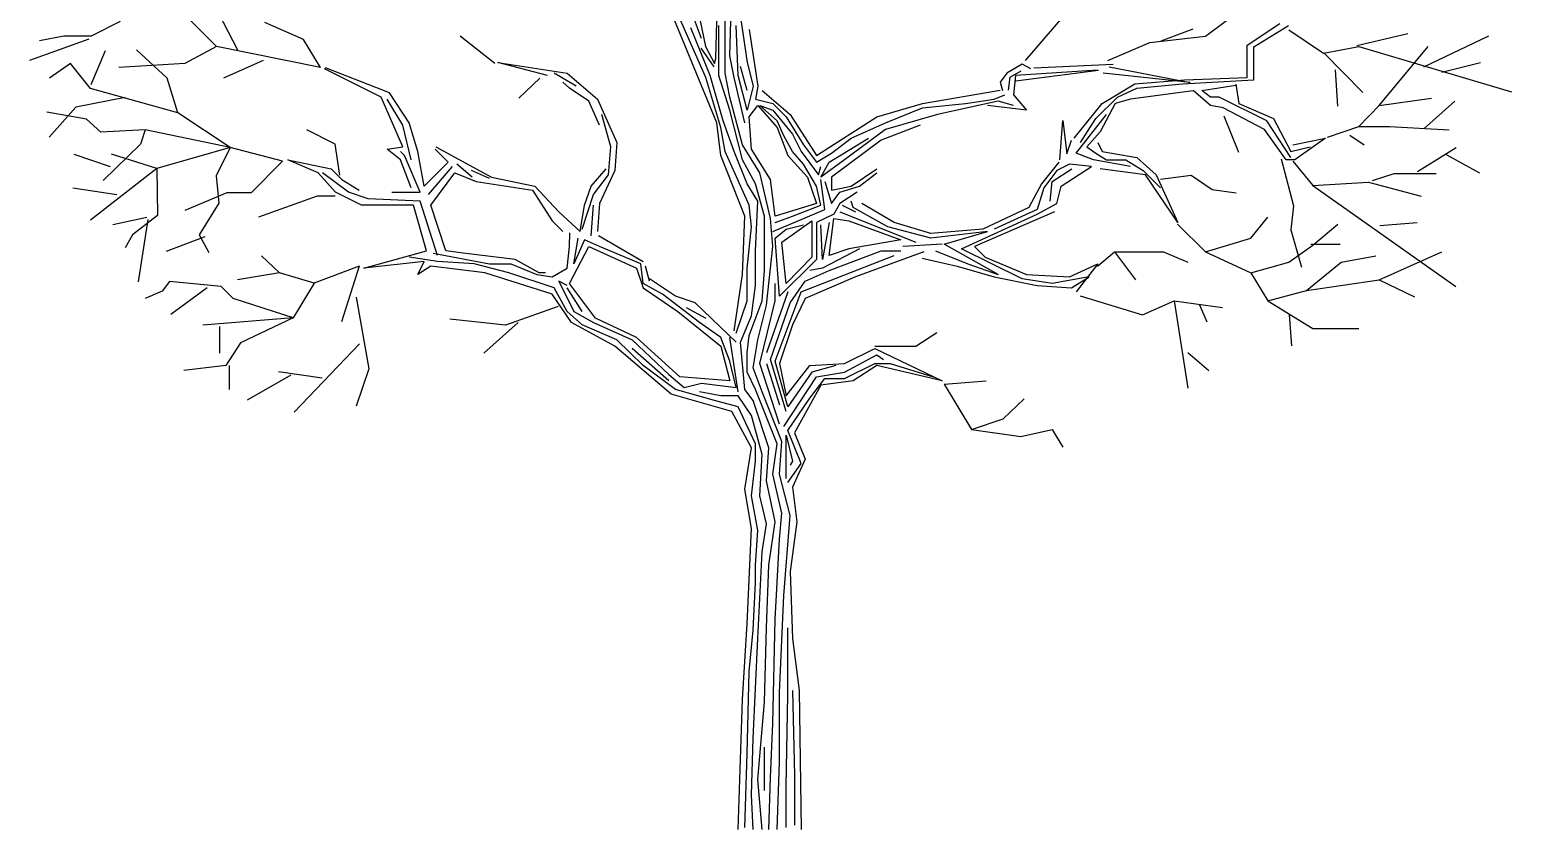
# Model space of a CAD drawing. Header units: millimetres. Extents: x 1184 to 28018, y -9790 to 13251.
# Drawn here: x 7831 to 13669, y -9790 to -6640 of the extents above; entities that cross this region are included whole.
import ezdxf

# ---------------------------------------------------------------- set-up
doc = ezdxf.new("R2010")
doc.units = ezdxf.units.MM
doc.layers.add('derevo', color=7, linetype='Continuous')

msp = doc.modelspace()

# ---------------------------------------------------------------- linework, layer by layer
at = {"layer": 'derevo', "color": 0}
for p, q in [((10495, -6829.1), (10341.1, -6479)), ((10534.2, -6753.6), (10542.9, -6476.1)), ((10589.4, -6743.4), (10598.1, -6435.5)), ((10538.6, -7007.8), (10341.1, -6529.9)), ((10622.8, -6529.9), (10657.6, -6769.6)), ((8567.3, -6707.3), (8414.7, -6554.7)), ((8652.4, -6723.2), (8557, -6538.8)), ((10477.6, -6675.1), (10426.8, -6538.6)), ((10460.2, -6542.9), (10493.6, -6707.1)), ((10572, -6811.7), (10572, -6538.6)), ((11754.3, -6761.9), (11901.1, -6591.2)), ((12463.9, -6666), (12613.3, -6554.7)), ((8188.4, -6608.7), (8073.9, -6666)), ((8910.5, -6678.7), (8758, -6611.9)), ((10512.4, -6820.4), (10435.5, -6633)), ((10545.8, -6752.1), (10545.8, -6624.3)), ((10622.8, -6820.4), (10614.1, -6624.3)), ((10666.4, -6640.3), (10699.8, -6862.5)), ((12288.4, -6685), (12415.6, -6637.3)), ((12628.1, -6701.3), (12755.9, -6615.6)), ((12654.2, -6708.6), (12790.7, -6624.3)), ((12791.3, -6640.5), (12928, -6732.7)), ((8064.4, -6677.5), (7831.4, -6761.9)), ((7965.9, -6666), (7870.5, -6685)), ((8073.9, -6666), (7965.9, -6666)), ((8567.3, -6707.3), (8443.3, -6774.1)), ((8977.3, -6790), (8567.3, -6707.3)), ((8977.3, -6790), (8910.5, -6678.7)), ((9663.8, -6774.1), (9527.1, -6666)), ((10493.6, -6707.1), (10529.9, -6773.9)), ((12079.4, -6761.3), (12244.6, -6691.4)), ((12244.6, -6691.4), (12463.9, -6666)), ((12628.1, -6829.1), (12628.1, -6701.3)), ((12654.2, -6837.8), (12654.2, -6708.6)), ((12928, -6732.7), (13067.8, -6707.3)), ((13060.3, -6703.3), (13260.5, -6655.6)), ((13067.8, -6707.3), (13668.5, -6885.4)), ((13147.3, -6939.4), (13341.2, -6707.3)), ((13323.1, -6787.5), (13580, -6664.6)), ((8073.5, -6855.9), (8130.7, -6722.4)), ((8373.4, -6831.3), (8252.6, -6720)), ((8750.9, -6761.3), (8595.2, -6831.3)), ((9676.1, -6769.6), (9949, -6811.7)), ((9872.1, -6820.4), (9676.1, -6769.6)), ((10476.1, -6712.9), (10527, -6787)), ((10529.9, -6773.9), (10534.2, -6753.6)), ((10545.8, -6820.4), (10545.8, -6752.1)), ((10606.8, -6829.1), (10589.4, -6743.4)), ((10657.6, -6769.6), (10682.3, -6862.5)), ((12930, -6731.9), (13083, -6888.5)), ((13394, -6808.2), (13546.6, -6770.1)), ((7992, -6774.1), (7909.4, -6831.3)), ((8071.5, -6872.6), (7992, -6774.1)), ((8443.3, -6774.1), (8182.7, -6790)), ((9215.8, -6906.1), (8993.6, -6794.3)), ((9249.2, -6888.7), (8996.5, -6791.2)), ((9983.9, -6862.5), (9898.2, -6811.7)), ((9949, -6811.7), (10068.1, -6914.8)), ((10554.6, -7025.2), (10495, -6829.1)), ((10563.3, -6999.1), (10512.4, -6820.4)), ((10589.4, -6957), (10545.8, -6820.4)), ((10589.4, -6906.1), (10572, -6811.7)), ((10648.9, -7007.8), (10606.8, -6829.1)), ((10657.6, -6957), (10622.8, -6820.4)), ((10657.6, -6880), (10631.5, -6785.5)), ((11681.3, -6811.7), (11655.2, -6846.6)), ((11740.9, -6776.8), (11681.3, -6811.7)), ((11688.2, -6879.3), (11693.8, -6827.9)), ((11693.8, -6827.9), (11737.8, -6802.2)), ((11714.7, -6820.4), (11707.5, -6897.4)), ((12038.7, -6800.4), (11714.7, -6820.4)), ((11715.8, -6842.6), (12042.4, -6800.4)), ((11775.7, -6794.3), (11740.9, -6776.8)), ((11787.3, -6791.2), (12099.5, -6776.8)), ((12403.8, -6848.1), (12060.7, -6811.4)), ((12084.6, -6787.5), (12403.8, -6848.1)), ((12381.2, -6837.8), (12628.1, -6829.1)), ((12974.5, -6798.7), (12984, -6941.8)), ((8414.7, -6968), (8071.5, -6872.6)), ((8414.7, -6968), (8373.4, -6831.3)), ((9841.8, -6831.3), (9759.2, -6910.8)), ((9957.8, -6871.2), (9931.6, -6846.6)), ((10034.7, -6922.1), (9957.8, -6871.2)), ((10682.3, -6862.5), (10657.6, -6957)), ((10699.8, -6862.5), (10691, -6914.8)), ((10717.2, -6880), (10827.5, -6974.4)), ((11348.8, -6930.8), (11655.2, -6879.3)), ((11655.2, -6846.6), (11663.9, -6880)), ((12056, -6930.8), (12185.2, -6853.8)), ((12117, -6906.1), (12192.5, -6871.2)), ((12414.8, -6881.1), (12167.8, -6914.8)), ((12185.2, -6853.8), (12381.2, -6837.8)), ((12192.5, -6871.2), (12372.5, -6853.8)), ((12372.5, -6853.8), (12654.2, -6837.8)), ((12482.9, -6939.5), (12414.6, -6880)), ((12449.5, -6880), (12583.6, -6859.1)), ((12482.9, -6906.1), (12449.5, -6880)), ((12583.6, -6855.4), (12594.7, -6930.8)), ((8013.6, -6945.8), (7908.7, -7063.4)), ((8207.4, -6907.6), (8013.6, -6945.8)), ((9301.4, -7102.2), (9215.8, -6906.1)), ((9301.4, -7016.5), (9240.4, -6914.8)), ((9326.1, -7007.8), (9249.2, -6888.7)), ((10076.8, -7016.5), (10034.7, -6922.1)), ((10068.1, -6914.8), (10145.1, -7084.8)), ((10640.2, -7093.5), (10589.4, -6906.1)), ((10666.4, -6983.1), (10699.8, -6939.5)), ((10691, -6914.8), (10759.3, -6930.8)), ((10699.8, -6939.5), (10776.7, -7025.2)), ((10708.5, -6939.5), (10759.3, -6957)), ((10776.7, -6999.1), (10708.5, -6939.5)), ((10759.3, -6930.8), (10811.6, -6983.1)), ((11168.8, -6983.1), (11348.8, -6930.8)), ((11348.8, -6948.2), (11518.7, -6930.8)), ((11646.5, -6922.1), (11408.4, -6974.4)), ((11518.7, -6930.8), (11630.5, -6914.8)), ((11758.3, -6957), (11604.4, -6939.5)), ((11630.5, -6914.8), (11672.6, -6897.4)), ((11707.5, -6939.5), (11646.5, -6922.1)), ((11707.5, -6897.4), (11758.3, -6957)), ((11945.6, -7067.4), (12056, -6930.8)), ((12031.3, -6990.4), (12117, -6906.1)), ((12108.2, -6930.8), (12048.7, -7042.7)), ((12167.8, -6914.8), (12108.2, -6930.8)), ((12517.7, -6906.1), (12482.9, -6906.1)), ((12533.7, -6948.2), (12482.9, -6939.5)), ((12705, -6999.1), (12517.7, -6906.1)), ((12594.7, -6930.8), (12731.2, -6990.4)), ((13067.8, -7022.1), (13147.3, -6939.4)), ((13147.3, -6939.4), (13353.9, -6910.8)), ((13323.1, -7031.6), (13446, -6921.5)), ((8054.9, -6993.5), (7899.1, -6964.8)), ((8112.1, -7044.3), (8054.9, -6993.5)), ((8621.3, -7104.8), (8414.7, -6968)), ((10120.4, -7102.2), (10085.5, -6974.4)), ((10606.8, -7119.7), (10563.3, -6999.1)), ((10640.2, -7153.1), (10589.4, -6957)), ((10675.1, -7110.9), (10666.4, -6983.1)), ((10759.3, -6957), (10836.2, -7051.4)), ((10802.9, -7058.6), (10776.7, -6999.1)), ((10811.6, -6983.1), (10879.8, -7093.5)), ((10827.5, -6974.4), (10930.6, -7135.6)), ((10930.6, -7135.6), (11168.8, -6983.1)), ((11203.6, -7007.8), (11348.8, -6948.2)), ((11408.4, -6974.4), (11203.6, -7033.9)), ((11890.1, -7152.7), (11901.1, -6998.6)), ((11901.1, -6998.6), (11917.6, -7128.8)), ((11954.3, -7126.9), (12073.4, -6974.4)), ((11971.8, -7084.8), (12031.3, -6990.4)), ((12696.3, -7033.9), (12533.7, -6948.2)), ((12535.9, -6979.9), (12593.1, -7123)), ((12799.4, -7144.3), (12705, -6999.1)), ((12731.2, -6990.4), (12799.4, -7119.7)), ((8286.9, -7034.8), (8112.1, -7044.3)), ((8286.9, -7034.8), (8267.8, -7092)), ((8621.3, -7104.8), (8286.9, -7034.8)), ((9034.5, -7092), (8923.3, -7034.8)), ((9334.8, -7153.1), (9301.4, -7016.5)), ((9361, -7119.7), (9326.1, -7007.8)), ((10554.6, -7135.6), (10538.6, -7007.8)), ((10572, -7119.7), (10554.6, -7025.2)), ((10776.7, -7025.2), (10818.8, -7135.6)), ((10836.2, -7119.7), (10802.9, -7058.6)), ((10836.2, -7051.4), (10871.1, -7119.7)), ((11203.6, -7033.9), (11041, -7153.1)), ((11067.1, -7067.4), (11203.6, -7007.8)), ((11340.1, -7016.5), (11186.2, -7076.1)), ((12048.7, -7042.7), (11996.4, -7102.2)), ((12782, -7153.1), (12696.3, -7033.9)), ((12943.9, -7063.4), (13067.8, -7022.1)), ((13031.7, -7056.3), (13088.9, -7094.4)), ((13067.8, -7022.1), (13188.6, -7022.1)), ((13188.6, -7022.1), (13423.8, -7034.8)), ((8267.8, -7092), (8121.6, -7235.1)), ((8621.3, -7104.8), (8332.1, -7187.4)), ((8621.3, -7104.8), (8566.6, -7216)), ((8827.9, -7158.8), (8621.3, -7104.8)), ((9053.6, -7212.9), (9034.5, -7092)), ((9240.4, -7110.9), (9301.4, -7102.2)), ((9292.7, -7153.1), (9240.4, -7110.9)), ((9308.7, -7135.6), (9292.7, -7119.7)), ((9385.6, -7256.2), (9361, -7119.7)), ((9429.2, -7110.9), (9480, -7161.8)), ((9431.4, -7101.3), (9651.4, -7221.3)), ((10111.7, -7212.6), (10120.4, -7102.2)), ((10145.1, -7084.8), (10136.4, -7195.2)), ((10666.4, -7331.7), (10572, -7119.7)), ((10657.6, -7247.5), (10606.8, -7119.7)), ((10708.5, -7203.9), (10640.2, -7093.5)), ((10750.6, -7230.1), (10675.1, -7110.9)), ((10879.8, -7170.5), (10836.2, -7119.7)), ((10871.1, -7119.7), (10939.3, -7212.6)), ((10879.8, -7093.5), (10930.6, -7161.8)), ((10981.5, -7161.8), (11135.4, -7067.4)), ((10990.2, -7126.9), (11067.1, -7067.4)), ((11186.2, -7076.1), (10990.2, -7221.3)), ((11917.6, -7128.8), (11936, -7075.6)), ((11996.4, -7102.2), (12031.3, -7126.9)), ((12040, -7084.8), (12056, -7119.7)), ((12056, -7119.7), (12192.5, -7144.3)), ((12799.4, -7119.7), (12876.4, -7102.2)), ((12808.1, -7093.5), (12935.9, -7067.4)), ((12935.9, -7067.4), (12815.4, -7153.1)), ((13298.7, -7199.3), (13451.2, -7104)), ((8149.8, -7180.3), (8006.7, -7132.6)), ((8332.1, -7187.4), (8154.1, -7130.2)), ((8827.9, -7158.8), (8703.9, -7282.8)), ((8848.4, -7153.1), (9019.7, -7187.9)), ((8967.5, -7203.9), (8848.4, -7153.1)), ((9334.8, -7263.5), (9292.7, -7153.1)), ((9369.7, -7280.9), (9308.7, -7135.6)), ((9480, -7161.8), (9385.6, -7256.2)), ((9403.1, -7289.6), (9497.5, -7179.2)), ((9574.4, -7221.3), (9514.9, -7170.5)), ((10648.9, -7375.3), (10554.6, -7135.6)), ((10691, -7247.5), (10640.2, -7153.1)), ((10818.8, -7135.6), (10895.8, -7221.3)), ((10930.6, -7256.2), (10879.8, -7170.5)), ((10930.6, -7161.8), (10990.2, -7126.9)), ((10939.3, -7212.6), (10948.1, -7179.2)), ((11041, -7153.1), (10948.1, -7221.3)), ((10948.1, -7221.3), (10981.5, -7161.8)), ((11886.1, -7161.8), (11817.8, -7247.5)), ((11928.2, -7170.5), (11877.4, -7195.2)), ((11894.8, -7256.2), (12013.9, -7179.2)), ((12013.9, -7179.2), (11928.2, -7170.5)), ((12022.6, -7153.1), (11954.3, -7126.9)), ((12167.8, -7179.2), (12022.6, -7153.1)), ((12031.3, -7126.9), (12073.4, -7153.1)), ((12073.4, -7153.1), (12150.4, -7153.1)), ((12150.4, -7153.1), (12218.6, -7195.2)), ((12192.5, -7144.3), (12269.4, -7212.6)), ((12762, -7149.3), (12809.7, -7333.7)), ((12815.4, -7153.1), (12782, -7153.1)), ((12807.2, -7158.8), (12886.7, -7254.2)), ((13409.3, -7130.7), (13543.3, -7204.1)), ((8332.1, -7187.4), (8071.5, -7390.9)), ((8332.1, -7187.4), (8334.6, -7371.8)), ((8566.6, -7216), (8576.1, -7324.1)), ((9035.7, -7280.9), (8967.5, -7203.9)), ((9088, -7280.9), (8984.9, -7203.9)), ((9019.7, -7187.9), (9061.8, -7230.1)), ((9061.8, -7230.1), (9130.1, -7272.2)), ((9411.8, -7331.7), (9506.2, -7203.9)), ((9506.2, -7203.9), (9590.4, -7238.8)), ((9642.4, -7226.1), (9572.7, -7194.9)), ((9651.4, -7221.3), (9821.3, -7256.2)), ((10043.4, -7256.2), (10103, -7187.9)), ((10052.1, -7289.6), (10111.7, -7212.6)), ((10136.4, -7195.2), (10076.8, -7324.5)), ((10750.6, -7384), (10708.5, -7203.9)), ((10768, -7375.3), (10750.6, -7230.1)), ((10895.8, -7221.3), (10930.6, -7324.5)), ((10964, -7349.2), (10948.1, -7230.1)), ((10990.2, -7221.3), (10990.2, -7272.2)), ((11067.1, -7256.2), (11168.8, -7187.9)), ((11100.5, -7256.2), (11168.8, -7203.9)), ((11877.4, -7195.2), (11826.6, -7263.5)), ((11859.9, -7238.8), (11936.9, -7187.9)), ((12227.3, -7212.6), (12048.7, -7187.9)), ((12218.6, -7195.2), (12286.9, -7263.5)), ((12355.1, -7400), (12227.3, -7212.6)), ((12269.4, -7212.6), (12355.1, -7400)), ((12285.9, -7228.8), (12406.7, -7212.9)), ((12406.7, -7212.9), (12489.4, -7270.1)), ((13121.2, -7235.1), (13207, -7206.5)), ((13207, -7206.5), (13372.2, -7206.5)), ((8174.5, -7290.3), (8002.1, -7264.6)), ((8608.6, -7282.8), (8443.3, -7352.8)), ((8703.9, -7282.8), (8608.6, -7282.8)), ((8964.6, -7295.5), (8732.6, -7378.2)), ((9034.5, -7295.5), (8964.6, -7295.5)), ((9138.8, -7331.7), (9035.7, -7280.9)), ((9164.9, -7307), (9088, -7280.9)), ((9257.9, -7280.9), (9369.7, -7280.9)), ((9590.4, -7238.8), (9812.6, -7272.2)), ((9812.6, -7272.2), (9889.5, -7392.8)), ((9821.3, -7256.2), (9915.6, -7357.9)), ((10008.6, -7426.2), (10052.1, -7289.6)), ((10017.3, -7331.7), (10043.4, -7256.2)), ((10699.8, -7315.8), (10657.6, -7247.5)), ((10725.9, -7375.3), (10691, -7247.5)), ((10948.1, -7331.7), (10930.6, -7256.2)), ((10964, -7238.8), (10990.2, -7324.5)), ((10990.2, -7272.2), (11067.1, -7256.2)), ((10990.2, -7324.5), (11023.6, -7280.9)), ((11023.6, -7280.9), (11100.5, -7256.2)), ((11091.8, -7280.9), (11023.6, -7324.5)), ((11817.8, -7247.5), (11767, -7340.5)), ((11826.6, -7263.5), (11800.4, -7349.2)), ((11851.2, -7315.8), (11859.9, -7238.8)), ((11877.4, -7324.5), (11894.8, -7256.2)), ((12489.4, -7270.1), (12584.7, -7282.8)), ((12886.7, -7254.2), (13106, -7241.5)), ((12886.7, -7254.2), (13449.2, -7651.7)), ((13106, -7241.5), (13312.6, -7295.5)), ((8576.1, -7324.1), (8499.8, -7448.2)), ((9343.5, -7331.7), (9138.8, -7331.7)), ((9369.7, -7315.8), (9164.9, -7307)), ((9394.4, -7511.9), (9343.5, -7331.7)), ((9437.9, -7529.3), (9369.7, -7315.8)), ((9471.3, -7511.9), (9411.8, -7331.7)), ((9999.9, -7434.9), (10017.3, -7331.7)), ((10043.4, -7452.3), (10052.1, -7331.7)), ((10076.8, -7324.5), (10068.1, -7434.9)), ((10675.1, -7417.4), (10666.4, -7331.7)), ((10691, -7511.9), (10699.8, -7315.8)), ((10759.3, -7434.9), (10964, -7349.2)), ((10930.6, -7324.5), (10768, -7375.3)), ((10836.2, -7375.3), (10948.1, -7331.7)), ((11023.6, -7324.5), (10998.9, -7366.6)), ((11032.3, -7331.7), (11084.6, -7357.9)), ((11075.8, -7340.5), (11067.1, -7315.8)), ((11212.3, -7417.4), (11075.8, -7340.5)), ((11237, -7400), (11109.2, -7324.5)), ((11767, -7340.5), (11587, -7426.2)), ((11800.4, -7349.2), (11630.5, -7426.2)), ((11800.4, -7366.6), (11877.4, -7324.5)), ((12809.7, -7333.7), (12800.1, -7429.1)), ((8292.8, -7380.6), (8159.3, -7409.2)), ((8334.6, -7371.8), (8236, -7448.2)), ((8297.5, -7387.6), (8258.9, -7633.4)), ((9889.5, -7392.8), (9931.6, -7434.9)), ((9915.6, -7357.9), (9999.9, -7434.9)), ((10640.2, -7604.8), (10648.9, -7375.3)), ((10725.9, -7588.9), (10725.9, -7375.3)), ((10759.3, -7494.4), (10750.6, -7384)), ((10768, -7400), (10836.2, -7375.3)), ((10794.1, -7477), (10913.2, -7392.8)), ((10811.6, -7426.2), (10879.8, -7408.7)), ((10913.2, -7392.8), (10913.2, -7536.6)), ((10998.9, -7366.6), (10930.6, -7400)), ((10930.6, -7400), (10930.6, -7545.3)), ((10955.3, -7545.3), (10948.1, -7408.7)), ((10981.5, -7400), (10955.3, -7545.3)), ((10981.5, -7529.3), (10998.9, -7384)), ((10998.9, -7384), (11058.4, -7392.8)), ((11023.6, -7357.9), (11322.7, -7477)), ((11058.4, -7392.8), (11263.2, -7468.3)), ((11382.2, -7443.6), (11237, -7400)), ((11502.7, -7503.2), (11800.4, -7366.6)), ((11868.7, -7357.9), (11553.6, -7494.4)), ((12352.7, -7406.8), (12463.9, -7514.9)), ((12641.9, -7460.9), (12708.7, -7378.2)), ((12886.7, -7489.5), (12985.2, -7406.8)), ((13150.6, -7411.4), (13297.4, -7400.4)), ((8236, -7448.2), (8207.4, -7499)), ((8521.6, -7456.9), (8369.1, -7514.1)), ((8499.8, -7448.2), (8538, -7518.1)), ((9957.8, -7494.4), (9959.8, -7440.8)), ((9975.2, -7562.7), (9992.6, -7461)), ((10017.3, -7468.3), (9975.2, -7562.7)), ((10076.8, -7494.4), (10017.3, -7468.3)), ((10247.9, -7554.5), (10071.8, -7451.8)), ((10657.6, -7580.1), (10675.1, -7417.4)), ((10768, -7461), (10811.6, -7426.2)), ((10785.4, -7690.5), (10768, -7461)), ((11263.2, -7468.3), (11058.4, -7503.2)), ((11382.2, -7461), (11212.3, -7417.4)), ((11587, -7426.2), (11382.2, -7443.6)), ((11604.4, -7434.9), (11382.2, -7461)), ((11434.5, -7485.7), (11604.4, -7434.9)), ((12463.9, -7514.9), (12641.9, -7460.9)), ((12800.1, -7429.1), (12841.5, -7575.3)), ((9147.5, -7580.1), (9394.4, -7511.9)), ((9420.5, -7520.6), (9642.7, -7562.7)), ((9539.6, -7520.6), (9471.3, -7511.9)), ((9744.3, -7545.3), (9539.6, -7520.6)), ((9949, -7580.1), (9957.8, -7494.4)), ((9957.8, -7639.7), (10034.7, -7494.4)), ((10034.7, -7494.4), (10222, -7580.1)), ((10239.5, -7562.7), (10076.8, -7494.4)), ((10691, -7648.4), (10691, -7511.9)), ((10734.6, -7725.4), (10759.3, -7494.4)), ((10811.6, -7639.7), (10794.1, -7477)), ((10871.1, -7673.1), (11237, -7529.3)), ((11100.5, -7503.2), (10955.3, -7580.1)), ((11058.4, -7503.2), (10981.5, -7529.3)), ((10981.5, -7588.9), (11186.2, -7511.9)), ((11354.3, -7516), (11084.6, -7613.6)), ((11186.2, -7511.9), (11263.2, -7511.9)), ((11425.8, -7485.7), (11271.9, -7494.4)), ((11399.6, -7511.9), (11527.4, -7562.7)), ((11646.5, -7604.8), (11434.5, -7485.7)), ((11740.9, -7622.3), (11502.7, -7503.2)), ((11553.6, -7494.4), (11595.7, -7536.6)), ((12038, -7572.2), (12104.8, -7514.9)), ((12104.8, -7514.9), (12298.7, -7514.9)), ((12104.8, -7514.9), (12187.4, -7626.2)), ((12298.7, -7514.9), (12394, -7556.3)), ((12463.9, -7514.9), (12641.9, -7597.6)), ((12791.3, -7556.3), (12886.7, -7489.5)), ((12879.1, -7485.5), (12993.6, -7485.5)), ((13147.3, -7626.2), (13395.2, -7514.9)), ((8815.2, -7597.6), (8745.3, -7530.8)), ((9129.8, -7572.2), (8951.9, -7638.9)), ((9129.8, -7572.2), (9059.9, -7791.6)), ((9385.6, -7554), (9147.5, -7580.1)), ((9437.9, -7554), (9326.1, -7536.6)), ((9361, -7604.8), (9385.6, -7554)), ((9411.8, -7571.4), (9361, -7604.8)), ((9625.2, -7597.6), (9411.8, -7571.4)), ((9583.1, -7562.7), (9437.9, -7554)), ((9719.6, -7597.6), (9583.1, -7562.7)), ((9642.7, -7562.7), (9726.9, -7562.7)), ((9726.9, -7562.7), (9830, -7604.8)), ((9838.7, -7597.6), (9744.3, -7545.3)), ((9889.5, -7613.6), (9949, -7580.1)), ((10222, -7580.1), (10248.2, -7657.1)), ((10248.2, -7639.7), (10239.5, -7562.7)), ((10272.9, -7631), (10256.9, -7571.4)), ((10657.6, -7708), (10657.6, -7580.1)), ((10930.6, -7545.3), (10785.4, -7690.5)), ((10913.2, -7536.6), (10811.6, -7639.7)), ((10955.3, -7580.1), (10904.5, -7588.9)), ((11347, -7539.9), (11485.3, -7571.4)), ((11485.3, -7571.4), (11630.5, -7613.6)), ((11527.4, -7562.7), (11646.5, -7604.8)), ((11595.7, -7536.6), (11758.3, -7604.8)), ((11928.2, -7613.6), (12040, -7562.7)), ((12040, -7562.7), (11954.3, -7673.1)), ((12641.9, -7597.6), (12791.3, -7556.3)), ((12861.2, -7667.5), (12997.9, -7556.3)), ((12997.9, -7556.3), (13134.6, -7530.8)), ((8382.2, -7632.6), (8353.6, -7670.7)), ((8585.7, -7651.7), (8382.2, -7632.6)), ((8815.2, -7597.6), (8649.9, -7626.2)), ((8951.9, -7638.9), (8815.2, -7597.6)), ((8951.9, -7638.9), (8869.2, -7775.7)), ((9889.5, -7681.8), (9625.2, -7597.6)), ((9898.2, -7657.1), (9719.6, -7597.6)), ((9830, -7604.8), (9889.5, -7613.6)), ((9863.4, -7597.6), (9838.7, -7597.6)), ((9915.6, -7631), (9975.2, -7750.1)), ((9949, -7648.4), (9915.6, -7631)), ((10060.9, -7776.2), (9957.8, -7639.7)), ((10325.1, -7681.8), (10248.2, -7639.7)), ((10375.9, -7690.5), (10272.9, -7622.3)), ((10606.8, -7827.1), (10640.2, -7604.8)), ((10717.2, -7708), (10725.9, -7588.9)), ((10768, -7708), (10768, -7639.7)), ((10827.5, -7716.7), (10887.1, -7631)), ((10887.1, -7631), (10981.5, -7588.9)), ((11084.6, -7613.6), (10887.1, -7699.3)), ((11630.5, -7613.6), (11800.4, -7648.4)), ((11859.9, -7639.7), (11740.9, -7622.3)), ((11758.3, -7604.8), (11928.2, -7613.6)), ((12005.2, -7613.6), (11859.9, -7639.7)), ((11936, -7657.3), (12005.2, -7613.6)), ((12641.9, -7597.6), (12708.7, -7708.9)), ((12861.2, -7667.5), (13147.3, -7626.2)), ((13147.3, -7626.2), (13287.1, -7693)), ((8353.6, -7670.7), (8286.9, -7699.3)), ((8531.2, -7657.2), (8388.1, -7762.1)), ((8633.3, -7699.3), (8585.7, -7651.7)), ((8869.2, -7775.7), (8633.3, -7699.3)), ((9117.6, -7694), (9167.2, -7976.6)), ((9966.5, -7793.7), (9889.5, -7681.8)), ((9949, -7750.1), (9898.2, -7657.1)), ((10008.6, -7750.1), (9949, -7657.1)), ((10248.2, -7657.1), (10384.7, -7750.1)), ((10470.3, -7793.7), (10325.1, -7681.8)), ((10452.9, -7716.7), (10375.9, -7690.5)), ((10675.1, -7767.5), (10691, -7648.4)), ((10818.8, -7673.1), (10734.6, -7912.8)), ((10768, -7946.2), (10871.1, -7673.1)), ((10887.1, -7699.3), (10836.2, -7802.4)), ((11800.4, -7648.4), (11936, -7657.3)), ((11970.1, -7689), (12216, -7762.9)), ((12708.7, -7708.9), (12861.2, -7667.5)), ((9914, -7730.7), (9706.6, -7804.1)), ((10008.6, -7802.4), (9949, -7750.1)), ((9975.2, -7750.1), (10052.1, -7793.7)), ((10384.7, -7750.1), (10554.6, -7886.7)), ((10418.1, -7734.1), (10495, -7776.2)), ((10614.1, -7870.7), (10452.9, -7716.7)), ((10614.1, -7835.8), (10657.6, -7708)), ((10666.4, -7844.5), (10717.2, -7708)), ((10699.8, -7862), (10734.6, -7725.4)), ((10708.5, -7954.9), (10768, -7708)), ((10750.6, -7938.9), (10827.5, -7716.7)), ((12216, -7762.9), (12340, -7708.9)), ((12340, -7708.9), (12530.7, -7734.3)), ((12340, -7708.9), (12394, -8052.3)), ((12440.5, -7724), (12469.1, -7790.8)), ((12708.7, -7708.9), (12886.7, -7817)), ((12793.3, -7762.1), (12802.9, -7886.1)), ((8869.2, -7775.7), (8513.2, -7804.3)), ((8578.8, -7809.8), (8578.8, -7914.8)), ((8869.2, -7775.7), (8661.9, -7874.2)), ((9706.6, -7804.1), (9486.4, -7780.2)), ((9756.2, -7793.1), (9620.4, -7914.2)), ((10136.4, -7886.7), (9966.5, -7793.7)), ((10145.1, -7862), (10008.6, -7802.4)), ((10052.1, -7793.7), (10204.6, -7862)), ((10222, -7853.2), (10060.9, -7776.2)), ((10554.6, -7853.2), (10470.3, -7793.7)), ((10631.5, -7870.7), (10675.1, -7767.5)), ((10836.2, -7802.4), (10785.4, -7954.9)), ((12886.7, -7817), (13067.8, -7817)), ((8661.9, -7874.2), (8604.7, -7963.3)), ((9130.5, -7877.5), (8873.6, -8147.2)), ((10248.2, -7963.6), (10145.1, -7862)), ((10204.6, -7862), (10349.8, -7998.5)), ((10393.4, -8007.2), (10222, -7853.2)), ((10589.4, -7946.2), (10554.6, -7853.2)), ((10622.8, -8066.8), (10589.4, -7853.2)), ((10648.9, -8058.1), (10631.5, -7870.7)), ((10657.6, -7912.8), (10666.4, -7844.5)), ((10682.3, -7972.4), (10699.8, -7862)), ((11322.9, -7886.9), (11405.5, -7832.9)), ((10358.5, -8075.5), (10136.4, -7886.7)), ((10349.8, -8023.2), (10204.6, -7895.4)), ((10554.6, -7886.7), (10589.4, -8023.2)), ((10657.6, -7989.8), (10657.6, -7912.8)), ((11041, -7954.9), (11161.5, -7895.4)), ((11041, -7989.8), (11168.8, -7921.5)), ((11160.8, -7886.9), (11322.9, -7886.9)), ((11161.5, -7895.4), (11425.8, -8023.2)), ((11168.8, -7921.5), (11194.9, -7938.9)), ((12394, -7912.4), (12476.6, -7982.3)), ((8604.7, -7963.3), (8439.4, -7982.3)), ((8617, -7962.5), (8617, -8057.9)), ((8983.7, -8013.3), (8811.2, -7987.6)), ((9167.2, -7976.6), (9117.6, -8123.4)), ((10375.9, -8058.1), (10248.2, -7963.6)), ((10614.1, -8049.3), (10589.4, -7946.2)), ((10691, -8058.1), (10657.6, -7989.8)), ((10717.2, -8066.8), (10682.3, -7972.4)), ((10785.4, -8194.6), (10708.5, -7954.9)), ((10734.6, -7954.9), (10785.4, -8117.6)), ((10811.6, -8143.8), (10750.6, -7938.9)), ((10818.8, -8126.3), (10768, -7946.2)), ((10785.4, -7954.9), (10811.6, -8082.8)), ((10811.6, -8082.8), (10904.5, -7963.6)), ((10913.2, -7989.8), (10818.8, -8126.3)), ((10904.5, -7963.6), (11041, -7954.9)), ((11007.6, -7963.6), (10913.2, -7989.8)), ((10930.6, -8007.2), (11041, -7989.8)), ((11041, -8014.5), (11161.5, -7954.9)), ((11168.8, -7963.6), (11075.8, -8023.2)), ((11161.5, -7954.9), (11221, -7954.9)), ((11425.8, -8023.2), (11168.8, -7963.6)), ((11221, -7954.9), (11390.9, -8007.2)), ((8860.8, -8000.4), (8688.3, -8099.5)), ((10349.8, -7998.5), (10409.3, -8049.3)), ((10589.4, -8023.2), (10393.4, -8007.2)), ((10409.3, -8049.3), (10477.6, -8031.9)), ((10477.6, -8031.9), (10614.1, -8049.3)), ((10802.9, -8203.3), (10930.6, -8007.2)), ((10948.1, -8040.6), (10845, -8228)), ((10904.5, -8091.5), (10964, -8014.5)), ((11075.8, -8023.2), (10948.1, -8040.6)), ((10964, -8014.5), (11041, -8014.5)), ((11434.2, -8036.4), (11599.4, -8023.7)), ((11434.2, -8036.4), (11542.2, -8214.4)), ((10598.1, -8143.8), (10358.5, -8075.5)), ((10529.9, -8100.2), (10375.9, -8058.1)), ((10554.6, -8082.8), (10470.3, -8066.8)), ((10622.8, -8126.3), (10529.9, -8100.2)), ((10622.8, -8082.8), (10554.6, -8082.8)), ((10675.1, -8159.7), (10622.8, -8082.8)), ((10682.3, -8100.2), (10648.9, -8058.1)), ((10743.3, -8287.6), (10682.3, -8100.2)), ((10776.7, -8271.6), (10691, -8058.1)), ((10794.1, -8262.9), (10717.2, -8066.8)), ((10818.8, -8219.3), (10904.5, -8091.5)), ((11666.2, -8173.1), (11748.8, -8093.6)), ((10675.1, -8287.6), (10598.1, -8143.8)), ((10691, -8271.6), (10622.8, -8126.3)), ((10717.2, -8313.7), (10675.1, -8159.7)), ((10871.1, -8348.6), (10818.8, -8219.3)), ((10845, -8228), (10887.1, -8331.2)), ((11542.2, -8214.4), (11666.2, -8173.1)), ((11542.2, -8214.4), (11736.1, -8243.1)), ((11736.1, -8243.1), (11860, -8214.4)), ((11860, -8214.4), (11901.4, -8284.4)), ((10648.9, -8450.3), (10675.1, -8287.6)), ((10691, -8339.9), (10691, -8271.6)), ((10734.6, -8416.9), (10743.3, -8287.6)), ((10759.3, -8390.7), (10776.7, -8271.6)), ((10785.4, -8390.7), (10794.1, -8262.9)), ((10811.6, -8236.7), (10836.2, -8339.9)), ((10811.6, -8305), (10811.6, -8236.7)), ((10675.1, -8476.4), (10691, -8339.9)), ((10708.5, -8476.4), (10717.2, -8313.7)), ((10811.6, -8408.2), (10811.6, -8305)), ((10836.2, -8339.9), (10827.5, -8355.9)), ((10887.1, -8331.2), (10836.2, -8441.6)), ((10794.1, -8544.7), (10759.3, -8390.7)), ((10827.5, -8553.4), (10785.4, -8390.7)), ((10818.8, -8424.1), (10871.1, -8348.6)), ((10675.1, -8604.3), (10648.9, -8450.3)), ((10768, -8578.1), (10734.6, -8416.9)), ((10836.2, -8441.6), (10853.7, -8578.1)), ((10699.8, -8613), (10675.1, -8476.4)), ((10734.6, -8586.8), (10708.5, -8476.4)), ((10743.3, -8749.5), (10768, -8578.1)), ((10785.4, -8646.4), (10794.1, -8544.7)), ((10802.9, -8868.6), (10827.5, -8553.4)), ((10853.7, -8578.1), (10827.5, -8774.2)), ((10657.6, -8979), (10675.1, -8604.3)), ((10691, -8749.5), (10699.8, -8613)), ((10717.2, -8697.2), (10734.6, -8586.8)), ((10699.8, -9038.6), (10717.2, -8697.2)), ((10768, -8963.1), (10785.4, -8646.4)), ((10691, -8817.8), (10691, -8749.5)), ((10734.6, -8996.5), (10743.3, -8749.5)), ((10827.5, -8774.2), (10836.2, -9038.6)), ((10682.3, -9005.2), (10691, -8817.8)), ((10785.4, -9252.1), (10802.9, -8868.6)), ((10640.2, -9278.3), (10657.6, -8979)), ((10759.3, -9372.7), (10768, -8963.1)), ((10666.4, -9167.9), (10682.3, -9005.2)), ((10682.3, -9432.3), (10699.8, -9038.6)), ((10725.9, -9287), (10734.6, -8996.5)), ((10818.8, -9260.9), (10818.8, -8996.5)), ((10836.2, -9038.6), (10862.4, -9243.4)), ((10657.6, -9491.8), (10666.4, -9167.9)), ((10622.8, -9789.6), (10640.2, -9278.3)), ((10785.4, -9525.2), (10785.4, -9252.1)), ((10811.6, -9619.7), (10818.8, -9260.9)), ((10836.2, -9243.4), (10845, -9577.5)), ((10862.4, -9243.4), (10871.1, -9789.6)), ((10699.8, -9593.5), (10725.9, -9287)), ((10750.6, -9584.8), (10759.3, -9372.7)), ((10675.1, -9653.1), (10682.3, -9432.3)), ((10648.9, -9782.4), (10657.6, -9491.8)), ((10725.9, -9637.1), (10725.9, -9465.7)), ((10776.7, -9789.6), (10785.4, -9525.2)), ((10717.2, -9789.6), (10699.8, -9593.5)), ((10743.3, -9789.6), (10750.6, -9584.8)), ((10811.6, -9782.4), (10811.6, -9619.7)), ((10845, -9577.5), (10845, -9773.6)), ((10682.3, -9789.6), (10675.1, -9653.1))]:
    msp.add_line(p, q, dxfattribs=at)

doc.saveas('drawing.dxf')
